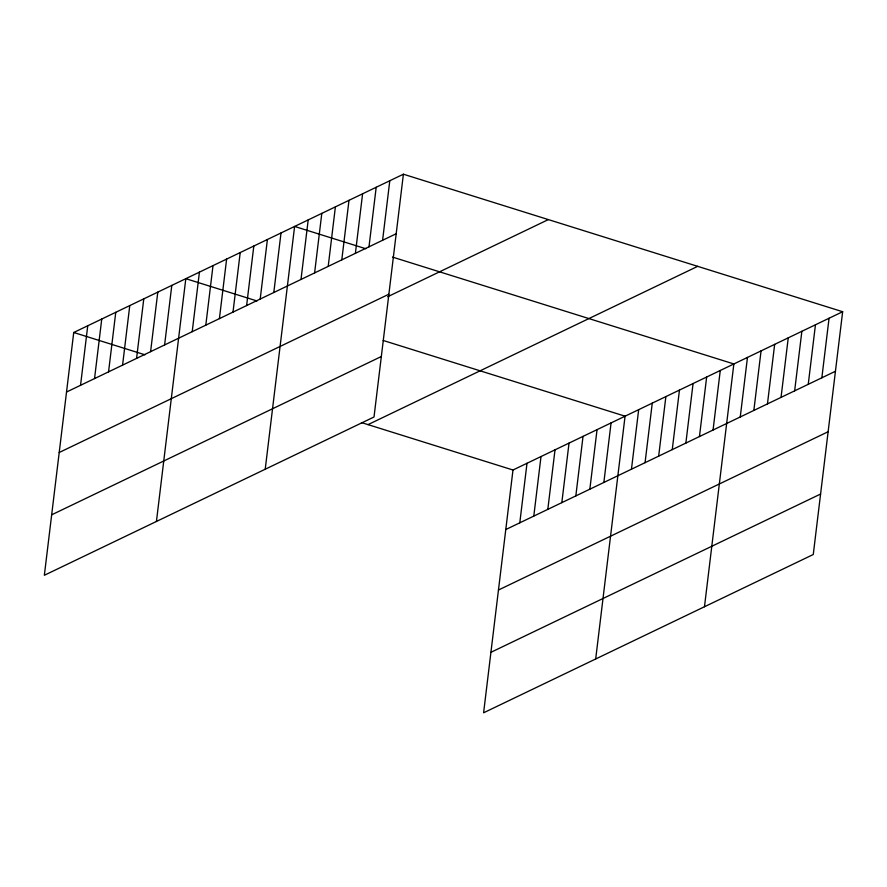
<?xml version="1.0" encoding="UTF-8"?>
<svg xmlns="http://www.w3.org/2000/svg" width="887" height="887" viewBox="0 0 887 887"><rect width="100%" height="100%" fill="white"/><g stroke="black" fill="none" stroke-linecap="round" stroke-linejoin="round"><path stroke-width="1.33" d="M403.397 174.207L73.732 332.492L44.35 575.275L374.015 416.99L403.397 174.207L842.65 311.725L813.268 554.508L483.603 712.793L512.985 470.01L842.65 311.725M80.54 385.313L87.746 325.762M94.543 378.583L101.75 319.043M108.558 371.853L115.765 312.313M122.572 365.134L129.768 305.583M136.576 358.403L143.783 298.852M150.59 351.673L157.797 292.133M164.605 344.943L171.801 285.403M156.434 521.467L185.815 278.673L257.019 300.97M192.213 331.694L199.42 272.143M205.806 325.163L213.013 265.612M219.411 318.633L226.617 259.082M233.004 312.102L240.211 252.562M246.608 305.572L253.815 246.032M260.201 299.041L267.408 239.501M273.806 292.51L281.013 232.971M265.224 469.223L294.606 226.44L365.81 248.737M301.003 279.46L308.199 219.909M314.597 272.93L321.804 213.379M328.201 266.399L335.397 206.848M341.794 259.869L349.001 200.318M355.399 253.338L362.595 193.787M368.992 246.808L376.199 187.268M382.596 240.277L389.792 180.737M519.793 522.82L527 463.28M533.797 516.101L541.003 456.55M547.811 509.371L555.018 449.831M561.826 502.641L569.033 443.101M575.829 495.922L583.036 436.371M589.844 489.192L597.051 429.641M603.859 482.461L611.065 422.922M595.687 658.974L625.069 416.191L383.173 340.464M631.466 469.201L638.673 409.661M645.06 462.681L652.267 403.13M658.664 456.151L665.871 396.6M672.257 449.62L679.464 390.069M685.862 443.09L693.069 383.539M699.455 436.559L706.662 377.008M713.059 430.029L720.266 370.489M704.478 606.741L733.859 363.958L392.509 257.086M740.257 416.968L747.464 357.428M753.85 410.437L761.057 350.897M767.455 403.907L774.661 344.367M781.048 397.387L788.255 337.836M794.652 390.857L801.859 331.306M808.245 384.326L815.452 324.775M821.85 377.795L829.057 318.245M66.525 392.032L396.19 233.747M59.207 452.503L388.872 294.218M387.641 296.746L548.354 219.588M51.668 514.815L381.332 356.519M368.027 424.629L697.692 266.344M505.778 529.55L835.443 371.265M498.461 590.021L828.125 431.736M490.921 652.322L820.586 494.037M73.732 332.492L144.936 354.789M361.486 422.578L512.985 470.01"/></g></svg>
